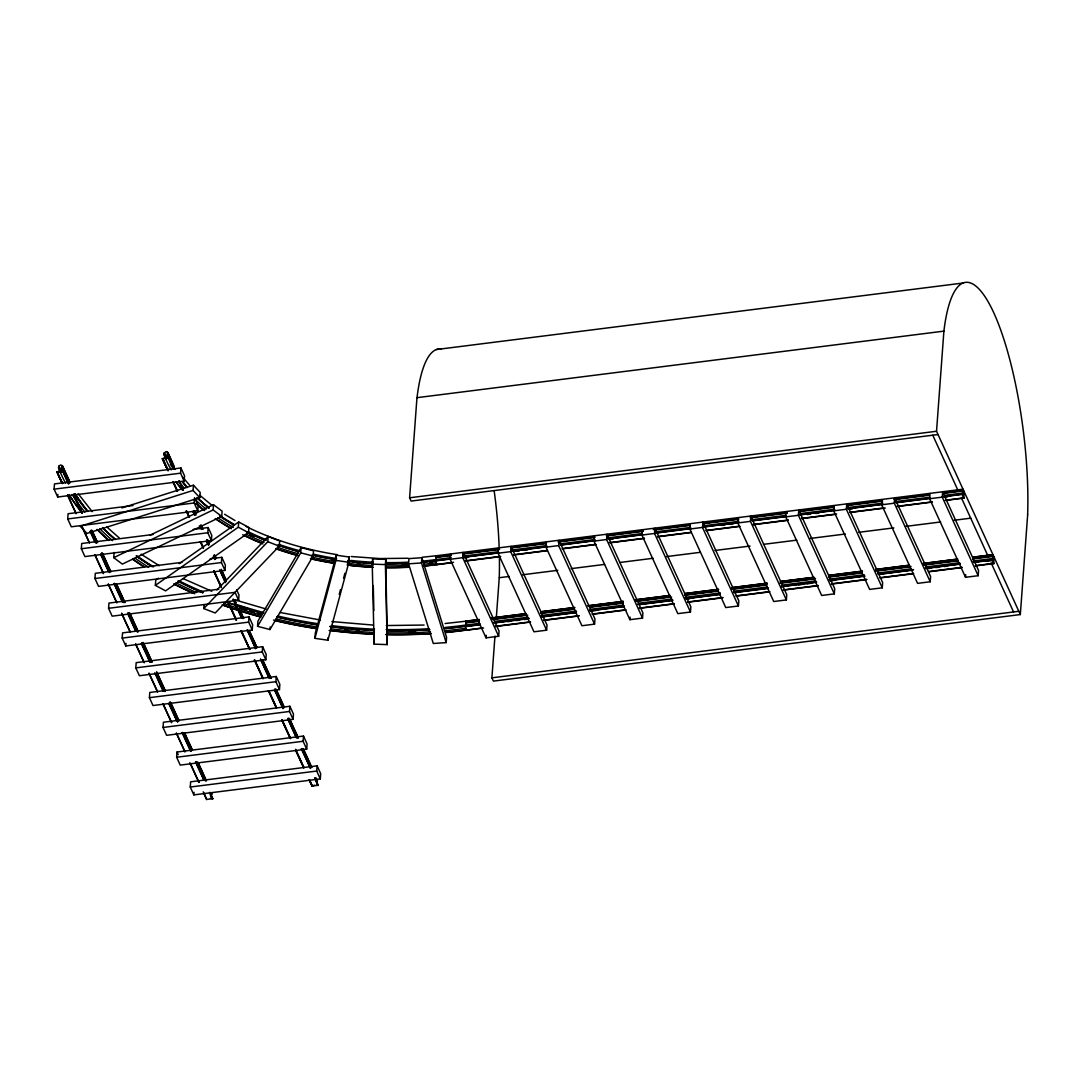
<?xml version="1.0" encoding="UTF-8"?>
<svg xmlns="http://www.w3.org/2000/svg" width="1082" height="1082" viewBox="0 0 1082 1082"><rect width="100%" height="100%" fill="white"/><g stroke="black" fill="none" stroke-linecap="round" stroke-linejoin="round"><path stroke-width="1.5" d="M452.06 562.721L436.952 564.669L435.262 560.665A212.735 128.92 4.2 0 1 423.035 562.113A212.572 128.826 4.2 0 0 435.221 560.719L450.315 558.758M963.9 498.166C960.667 493.879 963.913 494.109 963.021 489.186L435.951 555.81L436.06 561.098M972.88 557.189L992.951 554.66C993.831 559.597 990.598 559.34 993.831 563.627M963.927 498.139L963.927 491.16M993.844 563.614L993.858 556.635M59.889 468.858C57.617 466.667 60.362 467.843 59.794 470.102A1.691 1.271 -25.2 0 1 58.969 471.319C51.449 473.24 68.707 471.143 61.295 471.022A1.691 1.271 -24.6 0 1 60.633 469.994C63.879 466.869 60.808 461.906 58.414 467.586L59.821 470.656M168.17 470.291A219.051 132.734 4.2 0 1 162.368 458.754L164.356 458.011A1.691 1.271 -25.2 0 0 165.181 456.793L165.289 455.076L164.018 454.44M54.1 489.159L54.479 483.925L180.951 467.965L184.535 475.823L184.156 481.044L57.698 497.017L54.1 489.159L180.559 473.186L184.156 481.044M57.698 497.017L57.887 494.393M197.776 510.826L194.178 502.968L194.557 497.747L198.155 505.605L197.776 510.826L71.304 526.799L67.72 518.941L68.098 513.72L132.991 505.524M193.205 529.423L208.177 527.543L211.774 535.387L211.382 540.621L84.923 556.581L81.326 548.736L81.718 543.502L153.265 534.467M210.151 558.799L221.796 557.325L225.381 565.183L225.002 570.403L98.543 586.376L94.946 578.518L95.324 573.298L181.857 562.37M236.606 589.731L239 594.965L238.622 600.199L112.149 616.158L108.565 608.3L108.944 603.08L218.767 589.217M150.263 535.09L213.506 504.726L222.108 511.164L221.729 516.385L122.347 564.101L113.745 557.663L114.124 552.442M122.185 638.096L122.564 632.875L249.022 616.902L252.62 624.76L252.228 629.981L125.769 645.954L122.185 638.096L248.644 622.123L252.228 629.981M125.769 645.954L125.958 643.344M135.791 667.878L136.183 662.657L262.642 646.684L266.24 654.542L265.847 659.763L139.389 675.736L135.791 667.878L262.263 651.919L265.847 659.763M179.26 563.654L238.703 521.97L248.901 527.489L248.522 532.709L165.573 590.88L155.362 585.362L155.754 580.141L158.513 578.194M149.411 697.674L149.789 692.453L276.262 676.48L279.846 684.338L279.467 689.559L152.995 705.532L149.411 697.674L275.869 681.701L279.467 689.559M174.161 469.101A212.735 128.92 4.2 0 1 168.481 457.835L166.682 457.713A1.691 1.271 -24.6 0 1 166.019 456.685C169.157 453.426 166.642 448.489 163.801 454.278L165.898 458.89M180.559 473.186L180.951 467.965M163.03 727.456L163.409 722.235L289.868 706.262L293.465 714.12L293.087 719.341L166.614 735.314L163.03 727.456L289.489 711.483L293.087 719.341M193.056 490.457L80.244 526.271L86.993 533.44L199.805 497.639L193.056 490.457L193.448 485.236L121.941 507.931M176.636 757.251L177.029 752.017L303.487 736.058L307.085 743.916L306.693 749.136L180.234 765.109L176.636 757.251L303.109 741.278L306.693 749.136M199.805 497.639L200.197 492.405L193.448 485.236M211.382 540.621L207.798 532.763L208.177 527.543M190.256 787.033L190.635 781.813L317.107 765.84L320.691 773.698L320.313 778.918L193.854 794.891L190.256 787.033L316.715 771.06L320.313 778.918M216.941 589.961L268.174 536.483L279.656 540.905L279.264 546.139L215.237 612.98L203.754 608.557L204.038 604.635M221.729 516.385L213.127 509.947L213.506 504.726M193.854 794.891L194.043 792.281M225.002 570.403L221.418 562.545L221.796 557.325M155.362 585.362L238.324 527.191L238.703 521.97M248.644 622.123L249.022 616.902M257.557 626.343L257.949 621.122L301.121 547.614L313.537 550.819L313.144 556.04L269.986 629.548L257.557 626.343L300.728 552.834L301.121 547.614M203.754 608.557L267.795 541.703L268.174 536.483M262.263 651.919L262.642 646.684M269.986 629.548L270.175 626.924M275.869 681.701L276.262 676.48M289.489 711.483L289.868 706.262M303.109 741.278L303.487 736.058M314.93 638.339L315.308 633.119L336.299 555.188L349.283 557.054L348.891 562.288L327.914 640.219L314.93 638.339L335.92 560.408L336.299 555.188M316.715 771.06L317.107 765.84M316.066 781.867L317.418 781.109L317.134 779.54M327.914 640.219L328.103 637.609M372.249 564.114L372.641 558.88L385.787 559.38L387.261 644.615L374.115 644.128L372.249 564.114L385.395 564.601L387.261 644.615M374.115 644.128L374.304 630.563M385.395 564.601L385.787 559.38M938.04 434.531L411.106 501.061L409.605 497.788L416.962 397.676L943.896 331.133A154.807 38.871 82.8 0 1 993.858 312.955A154.807 38.871 82.8 0 1 1027.643 514.356M408.577 563.844L408.955 558.61L421.872 557.717L446.582 637.366L446.19 642.6L433.287 643.492L408.577 563.844L421.493 562.938L446.19 642.6M421.493 562.938L421.872 557.717M498.667 636.257L462.758 557.69L463.137 552.469L499.045 631.036L498.667 636.257L486.021 637.853L450.112 559.286L450.491 554.065M483.6 628.033L466.869 630.143C463.786 626.018 466.829 626.221 465.95 621.109L479.394 619.499M486.021 637.853L486.21 635.242M546.613 630.197L510.704 551.644L511.083 546.41L546.992 624.977L546.613 630.197L533.967 631.793L498.058 553.24L498.437 548.006M1027.684 514.45L1020.326 614.562L493.392 681.105L491.904 677.832L494.961 636.121M496.313 617.754L499.248 577.707A149.032 37.424 82.8 0 0 499.397 556.716M594.559 624.138L558.65 545.585L559.042 540.364L594.951 618.918L594.559 624.138L581.913 625.748L546.004 547.181L546.396 541.96M642.519 618.092L606.61 539.526L606.988 534.305L642.897 612.872L642.519 618.092L629.873 619.688L593.964 541.122L594.343 535.901M629.873 619.688L630.062 617.078M690.465 612.033L654.556 533.467L654.935 528.246L690.843 606.813L690.465 612.033L677.819 613.629L641.91 535.063L642.289 529.842M738.411 605.974L702.502 527.421L702.894 522.187L738.803 600.753L738.411 605.974L725.765 607.57L689.856 529.017L690.248 523.796M786.371 599.928L750.462 521.362L750.84 516.141L786.749 594.694L786.371 599.928L773.725 601.524L737.816 522.958L738.194 517.737M834.317 593.869L798.408 515.303L798.8 510.082L834.709 588.649L834.317 593.869L821.671 595.465L785.762 516.898L786.141 511.678M882.276 587.81L846.354 509.257L846.746 504.023L882.655 582.589L882.276 587.81L869.63 589.406L833.708 510.853L834.1 505.619M930.222 581.764L894.314 503.198L894.692 497.977L930.601 576.53L930.222 581.764L917.577 583.36L881.668 504.794L882.046 499.573M978.169 575.705L942.26 497.138L942.652 491.918L978.561 570.485L978.169 575.705L965.523 577.301L929.614 498.734L930.006 493.514M1020.326 614.562L936.539 431.258L943.896 331.133M965.523 577.301L965.712 574.691M61.999 482.937L57.116 471.914A326.805 198.047 4.2 0 0 62.648 483.424M435.951 555.81L422.196 557.244M203.916 793.092L206.581 799.463L212.87 798.597L210.909 798.367A1.691 1.271 -24.6 0 1 210.408 797.948M314.307 785.099A1.691 1.271 -24.6 0 1 313.983 785.356L311.954 786.087L318.257 785.289L315.444 779.148M339.221 594.41L340.532 589.528M343.589 578.167L344.901 573.298M347.971 561.937L349.283 557.054M210.395 795.622L212.045 794.418L211.747 792.849M168.332 470.129A218.889 132.653 4.2 0 1 162.516 458.606L167.385 469.629M212.789 798.732L209.922 792.335M113.745 557.663L213.127 509.947M318.094 785.451L314.578 777.769M162.408 458.633L168.116 470.886M436.479 349.527L963.413 282.984M58.631 467.749L60.119 470.819M162.476 458.863L168.63 457.889L173.391 468.871M67.72 518.941L194.178 502.968M409.605 497.788L936.539 431.258M81.326 548.736L207.798 532.763M94.946 578.518L221.418 562.545M435.857 557.108L450.91 555.201M462.623 553.727L499.424 549.074M511.123 547.6L546.261 543.164M559.637 541.473L594.775 537.037M606.475 535.549L643.276 530.91M653.312 529.639L690.113 524.986M703.503 523.309L738.627 518.873M750.34 517.385L787.141 512.746M798.854 511.259L833.979 506.822M847.368 505.132L882.493 500.695M894.205 499.221L929.33 494.785M942.72 493.094L962.791 490.565M435.911 557.446L450.991 555.593M462.677 554.065L499.492 549.467M511.177 547.938L546.329 543.556M558.028 542.028L594.843 537.429M606.529 535.901L643.357 531.303M655.043 529.774L690.194 525.392M703.557 523.647L738.708 519.265M750.394 517.737L787.223 513.139M798.908 511.61L834.06 507.228M847.422 505.483L882.574 501.101M894.259 499.573L929.411 495.177M942.76 493.446L962.858 490.958M451.248 557.649L436.195 559.543A215.386 130.516 4.2 0 1 422.291 561.152M462.961 556.175L498.085 551.739M511.475 550.048L546.599 545.612M559.976 543.921L595.114 539.485M606.826 537.997L641.951 533.561M655.327 531.871L690.465 527.434M703.841 525.744L738.965 521.308M750.678 519.833L785.816 515.397M800.869 513.504L834.317 509.27M847.706 507.58L882.831 503.144M894.543 501.669L929.668 497.233M944.721 495.326L963.129 493.013M960.018 493.96L963.372 493.527M465.314 556.905L498.829 552.645M512.165 550.995L547.343 546.518M560.665 544.868L594.18 540.594M609.18 538.741L642.694 534.467M656.017 532.831L691.195 528.341M704.531 526.704L738.046 522.43M753.045 520.577L786.546 516.303M799.882 514.667L835.061 510.177M848.396 508.54L881.898 504.266M895.233 502.616L930.412 498.139M943.747 496.489L962.196 494.122M435.248 560.949L450.301 559.042M464.543 557.216L498.816 552.916M512.192 551.225L547.316 546.789M560.706 545.098L595.019 540.73M608.395 539.039L642.667 534.751M656.057 533.061L691.182 528.625M703.746 527.002L738.884 522.565M752.261 520.875L786.533 516.587M799.909 514.897L835.047 510.461M847.612 508.838L882.736 504.401M896.937 502.643L930.398 498.423M943.774 496.733L963.034 494.258M450.112 559.286L462.758 557.69M498.058 553.24L510.704 551.644M546.004 547.181L558.65 545.585M593.964 541.122L606.61 539.526M641.91 535.063L654.556 533.467M689.856 529.017L702.502 527.421M737.816 522.958L750.462 521.362M785.762 516.898L798.408 515.303M833.708 510.853L846.354 509.257M881.668 504.794L894.314 503.198M929.614 498.734L942.26 497.138M464.246 557.879L467.6 557.446M516.1 551.32L519.455 550.9M524.472 550.265L527.813 549.845M609.788 539.499L613.129 539.079M721.856 525.338L725.211 524.919M730.228 524.283L733.569 523.864M807.172 514.572L810.513 514.153M815.544 513.517L818.885 513.084M848.991 509.284L852.346 508.865M944.343 497.247L947.683 496.827M436.844 564.452L453.574 562.329M465.274 560.855L500.533 556.364M513.788 554.728L547.37 550.454M562.302 548.601L595.884 544.327M609.139 542.691L644.399 538.2M657.653 536.564L691.236 532.29M706.167 530.437L739.75 526.163M753.004 524.527L788.251 520.036M801.519 518.4L836.643 513.964M850.019 512.273L883.602 507.985M896.87 506.349L932.116 501.859M945.37 500.222L963.9 497.855M465.382 561.085L500.56 556.594M513.896 554.958L547.397 550.684M562.41 548.831L595.912 544.557M610.911 542.704L644.426 538.43M657.761 536.794L691.263 532.52M706.262 530.667L739.777 526.393M753.113 524.743L788.291 520.266M801.613 518.616L835.128 514.356M850.127 512.489L885.306 508.013M896.964 506.579L932.143 502.102M945.479 500.452L963.927 498.085M108.565 608.3L235.024 592.341L238.622 600.199M499.248 577.707L509.284 576.449M522.66 574.758L557.771 570.322M571.147 568.632L604.595 564.412M619.634 562.505L653.082 558.285M666.458 556.594L699.892 552.375M714.945 550.481L750.056 546.045M763.432 544.354L796.866 540.134M810.242 538.444L845.353 534.008M858.729 532.317L893.84 527.881M905.553 526.407L940.664 521.97M954.04 520.28L970.757 518.17M491.106 618.025L526.231 613.589M541.284 611.695L574.745 607.462M588.135 605.771L623.259 601.335M634.972 599.861L670.096 595.425M685.149 593.518L718.61 589.298M731.987 587.607L767.124 583.171M780.501 581.48L813.962 577.261M829.015 575.353L862.476 571.134M875.852 569.443L909.313 565.21M922.689 563.519L957.813 559.083L924.217 563.397M465.869 621.284L479.258 619.594M490.971 618.106L526.095 613.67M541.149 611.776L574.61 607.543M587.986 605.852L623.11 601.416M636.5 599.739L669.961 595.506M685.014 593.612L718.462 589.379M731.851 587.688L766.976 583.252M780.365 581.561L813.813 577.342M828.866 575.435L862.327 571.215M875.703 569.524L909.164 565.304M972.732 557.271L992.803 554.741M465.774 622.569L479.164 620.879M492.54 619.188L526.001 614.968M541.054 613.061L574.515 608.841M589.568 606.934L623.016 602.715M636.405 601.024L669.866 596.804M684.92 594.897L718.367 590.677M731.757 588.987L766.881 584.551M780.271 582.86L815.395 578.424M828.771 576.733L862.232 572.5M875.608 570.809L910.746 566.373M924.123 564.696L957.584 560.462M972.637 558.569L992.708 556.026M465.828 622.921L479.231 621.271M492.594 619.54L527.745 615.144M541.108 613.413L574.583 609.234M589.622 607.286L623.097 603.107M636.459 601.376L671.611 596.98M684.974 595.249L718.448 591.07M733.474 589.122L766.962 584.943M780.325 583.198L815.476 578.816M828.826 577.071L862.313 572.905M877.34 570.944L910.814 566.779M924.177 565.034L957.665 560.855M972.691 558.907L992.789 556.418M479.502 623.327L466.126 625.017A323.302 195.91 4.2 0 1 445.257 627.425M494.555 621.42L528.016 617.2M541.392 615.509L576.53 611.073M589.906 609.382L623.367 605.163M638.421 603.256L671.868 599.036M685.258 597.345L720.382 592.909M733.772 591.218L767.219 586.999M782.272 585.091L815.733 580.872M829.123 579.181L864.248 574.745M877.624 573.054L911.085 568.821M926.138 566.927L959.599 562.694M972.975 561.017L993.046 558.474M480.246 624.233L465.138 626.18A320.488 194.219 4.2 0 1 444.418 628.588A320.651 194.3 4.2 0 0 465.192 626.14M493.568 622.596L528.76 618.106M542.082 616.47L575.597 612.196M590.596 610.343L624.098 606.069M637.487 604.378L672.612 599.942M685.947 598.292L719.449 594.032M734.462 592.165L767.963 587.905M781.299 586.255L816.477 581.778M829.813 580.128L863.314 575.854M878.313 574.001L913.451 569.565M925.151 568.091L960.343 563.6M973.665 561.964L992.126 559.597M465.165 626.41L480.219 624.517M494.46 622.677L528.733 618.39M542.123 616.699L576.436 612.331M589.812 610.64L624.084 606.353M639.137 604.446L672.598 600.226M685.974 598.535L720.287 594.167M733.677 592.476L767.949 588.175M781.326 586.485L816.45 582.048M829.84 580.358L864.153 575.989M878.354 574.231L913.478 569.795M925.191 568.321L960.316 563.884M973.705 562.194L992.965 559.732M465.274 626.64L480.327 624.733M495.38 622.84L528.841 618.62M542.217 616.929L575.678 612.696M590.731 610.803L624.192 606.569M639.246 604.676L672.693 600.442M686.083 598.752L719.544 594.532M734.597 592.625L768.044 588.405M781.434 586.715L816.558 582.278M829.948 580.588L865.073 576.151M878.449 574.461L911.91 570.241M925.286 568.55L960.424 564.114M973.8 562.424L992.208 560.097M507.553 621.65L510.907 621.23M515.925 620.595L519.265 620.175M524.283 619.54L527.624 619.12M591.191 611.087L596.209 610.451M686.543 599.049L689.897 598.63M798.624 584.902L801.965 584.469M806.983 583.834L810.337 583.414M830.408 580.885L835.426 580.25M927.423 568.632L930.777 568.212M935.795 567.577L939.135 567.157M944.153 566.522L947.507 566.089M987.65 561.031L992.667 560.395M481.95 627.966L466.924 630.022A326.953 198.128 4.2 0 1 445.879 632.51M495.326 626.275L530.464 621.839M543.84 620.148L578.965 615.712M592.354 614.021L625.802 609.788M639.192 608.098L674.316 603.661M687.706 601.971L722.83 597.534M736.206 595.857L769.667 591.624M784.721 589.731L818.181 585.497M831.558 583.807L866.696 579.37M880.072 577.68L913.533 573.46M928.586 571.553L962.047 567.333M975.423 565.643L993.831 563.316M495.313 626.546L530.491 622.069M543.813 620.419L579.005 615.942M592.327 614.292L625.842 610.032M639.164 608.382L674.357 603.905M687.679 602.255L722.857 597.778M736.193 596.128L769.694 591.854M783.084 590.163L818.208 585.727M831.544 584.091L866.723 579.6M880.058 577.964L913.56 573.69M928.559 571.837L962.074 567.563M975.409 565.927L993.858 563.546M491.904 677.832L1018.838 611.289M445.162 623.516L466.017 621.19M408.185 558.258L379.755 558.555L351.244 556.527M424.076 625.044L386.274 625.545M373.06 625.071L331.863 621.582M316.296 785.059L318.257 785.289M312.022 786.195L309.141 779.946M320.421 620.054L280.211 612.493M335.92 560.408L348.891 562.288M337.097 554.66C305.651 549.737 274.733 540.702 246.182 526.515M300.728 552.834L313.144 556.04M266.104 609.004L235.484 600.037M267.795 541.703L279.264 546.139M211.788 591.272L183.291 578.667M165.073 454.697L164.099 454.44L165.505 457.51M238.324 527.191L248.522 532.709M235.037 520.564L224.61 514.261M159.284 565.724L141.147 554.227M212.167 505.497L199.656 495.137M106.726 526.866L119.331 538.024M182.912 477.365L189.675 485.318M92.254 511.678L78.215 493.744M932.765 435.194L958.057 490.525M961.573 498.207L987.568 555.08M991.085 562.775L1013.563 611.952M167.899 452.479L174.216 466.315M194.584 510.88L195.991 513.95M200.914 524.716L203.024 529.328M207.933 540.08L209.34 543.15M214.966 555.445L216.359 558.528M221.283 569.281L226.206 580.033M240.245 610.775L243.761 618.458M249.387 630.752L257.11 647.658M262.723 659.952L271.163 678.4M276.072 689.153L284.498 707.587M289.421 718.353L297.848 736.788M303.474 749.082L311.9 767.53M167.507 452.195L172.43 462.947M194.205 510.596L195.612 513.666M201.225 525.96L202.632 529.03M214.574 555.161L215.981 558.231M221.594 570.525L225.813 579.749M240.569 612.02L243.369 618.174M249.699 631.996L256.718 647.374M262.344 659.668L270.77 678.103M276.397 690.397L284.12 707.303M289.733 719.598L298.172 738.046M303.785 750.34L311.508 767.246M167.805 453.777L174.824 469.142M193.786 510.636L195.896 515.248M200.819 526.001L202.226 529.071M207.135 539.837L209.245 544.449M214.168 555.201L215.575 558.271M221.188 570.566L226.111 581.332M234.537 599.766L235.944 602.85M238.743 608.99L242.963 618.214M248.59 630.508L256.312 647.415M261.925 659.709L270.365 678.144M275.978 690.438L283.7 707.344M289.327 719.638L297.753 738.086M302.676 748.839L311.102 767.287M316.025 778.039L317.418 781.109M174.567 469.372L167.548 454.007L174.5 469.385M193.543 510.866L194.949 513.936L193.462 510.866M201.969 529.301L200.562 526.231L201.888 529.314M206.892 540.067L208.285 543.137L206.811 540.067M215.318 558.501L213.911 555.431L215.237 558.515M220.931 570.796L225.854 581.561M234.28 599.996L235.687 603.066L234.199 600.01M238.5 609.22L242.706 618.444M248.333 630.738L255.352 646.103L248.251 630.738M261.682 659.939L270.108 678.373M275.017 689.139L283.457 707.574M288.367 718.34L296.806 736.774M302.419 749.069L310.845 767.517M315.768 778.269L317.175 781.339L315.687 778.283M220.85 570.809L225.773 581.561M238.419 609.234L242.625 618.444M261.601 659.939L270.027 678.387M274.95 689.139L283.376 707.587M288.285 718.34L296.725 736.788M302.338 749.082L310.764 767.517M173.553 468.709L168.63 457.957A212.572 128.826 4.2 0 0 174.297 469.223M179.166 481.003L183.385 490.227M193.218 511.745L194.625 514.816M206.567 540.946L207.974 544.016M213.587 556.31L214.993 559.38M219.916 570.133L225.529 582.427M233.252 599.333L241.692 617.781M247.305 630.076L255.731 648.51M260.654 659.276L269.08 677.711M274.706 690.005L283.132 708.453M288.042 719.205L296.482 737.654M302.094 749.948L310.52 768.382M179.03 480.881L183.25 490.105M193.083 511.624L194.462 514.978M199.386 525.73L200.779 528.8M206.419 540.824L208.528 545.423M213.452 556.189L214.831 559.543M219.768 570.025L225.367 582.589M233.117 599.212L241.529 617.944M247.169 629.954L255.582 648.673M260.519 659.154L268.918 677.873M274.558 689.883L282.97 708.615M287.907 719.084L296.319 737.816M301.242 748.568L310.385 768.274M167.521 458.511L166.114 455.441A215.386 130.516 4.2 0 0 167.399 458.308M166.439 457.213L164.126 452.682L165.992 457.591M162.841 458.822L167.751 469.574M173.377 481.869L177.583 491.093M186.726 511.069L189.526 517.223M200.765 541.812L203.578 547.952M214.114 571.012L221.147 586.376M228.167 601.741L236.593 620.189M241.516 630.941L249.942 649.389M254.865 660.142L263.291 678.59M268.904 690.884L276.64 707.79M282.253 720.085L290.679 738.519M295.602 749.285L304.028 767.72M309.655 780.014L312.455 786.168M173.025 481.639L177.245 490.863M186.375 510.839L189.188 516.993M200.427 541.582L203.24 547.722M213.776 570.782L221.499 587.675M227.815 601.511L236.255 619.959M241.164 630.711L249.59 649.159M254.513 659.912L262.94 678.346M268.566 690.654L276.289 707.547M281.915 719.841L290.341 738.289M295.954 750.583L303.69 767.49M309.303 779.784L312.116 785.924M172.877 481.801L177.218 491.147M186.212 511.002L189.161 517.264M200.265 541.73L203.213 548.006M213.614 570.931L220.782 586.43M227.666 601.673L236.092 620.108M241.002 630.874L249.577 649.43M254.351 660.074L262.926 678.63M268.404 690.803L276.275 707.831M281.753 720.003L290.314 738.573M295.805 750.746L303.663 767.774M62.513 465.787L70.235 482.694M92.011 530.342L97.637 542.637M102.547 553.389L110.973 571.837M116.599 584.131L125.025 602.566M129.948 613.318L138.374 631.766M143.297 642.519L151.723 660.967M156.633 671.719L165.073 690.167M170.686 702.461L179.112 720.896M184.738 733.19L192.461 750.097M198.087 762.391L206.513 780.839M62.12 465.503L69.153 480.868M92.335 531.587L96.541 540.811M102.168 553.105L110.594 571.539M116.207 583.834L124.646 602.282M129.556 613.034L137.996 631.482M143.608 643.776L152.035 662.211M157.661 674.505L165.384 691.412M170.307 702.177L178.733 720.612M184.346 732.906L192.082 749.812M198.398 763.649L206.121 780.555M62.418 467.086L69.437 482.45M91.213 530.085L96.839 542.38M101.749 553.145L110.188 571.58M115.801 583.874L124.227 602.322M129.15 613.075L137.576 631.523M143.203 643.817L151.629 662.252M156.538 673.018L164.978 691.452M169.888 702.218L178.314 720.653M183.94 732.947L191.663 749.853M197.289 762.147L205.715 780.595M62.161 467.302L69.18 482.68L62.08 467.316M150.669 660.953L142.242 642.505L150.587 660.953M197.032 762.377L205.458 780.825L196.951 762.391M68.869 483.559L63.108 471.143A320.651 194.3 4.2 0 0 68.531 482.504M73.644 494.19L82.205 512.76M90.496 531.073L96.122 543.367M101.032 554.133L109.471 572.567M114.381 583.32L122.956 601.89M127.865 612.642L136.305 631.09M141.783 643.263L150.344 661.819M155.835 674.005L163.693 691.019M169.171 703.192L177.746 721.762M182.52 732.392L191.095 750.962M195.869 761.593L204.444 780.163M63.081 471.414L68.707 483.708M73.617 494.474L82.056 512.909M90.482 531.357L95.392 542.109M101.018 554.403L108.741 571.31M114.367 583.604L122.793 602.052M128.42 614.346L136.143 631.252M141.756 643.547L150.195 661.981M155.808 674.275L163.531 691.182M169.157 703.476L177.583 721.924M182.506 732.676L190.932 751.124M195.856 761.877L204.282 780.325M209.894 792.619L212.708 798.759M62.715 471.468L68.342 483.762M73.251 494.515L81.691 512.963M90.117 531.397L95.027 542.163M100.653 554.457L108.376 571.364M114.002 583.658L122.428 602.092M128.041 614.387L135.777 631.293M141.39 643.587L149.83 662.035M154.74 672.788L163.166 691.236M168.792 703.53L176.515 720.423M182.141 732.73L190.567 751.165M195.49 761.917L203.916 780.365M209.529 792.66L212.343 798.814M62.134 471.82L60.727 468.749A323.302 195.91 4.2 0 0 61.985 471.617M60.349 468.979L58.739 465.99L59.916 469.372M57.103 471.901L62.026 482.653M67.639 494.947L76.078 513.395M82.394 527.218L89.414 542.596M95.04 554.89L103.466 573.325M108.389 584.091L116.815 602.525M121.725 613.278L130.165 631.726M135.777 644.02L144.204 662.468M149.127 673.22L157.553 691.655M163.179 703.949L171.605 722.397M176.528 733.15L184.954 751.598M190.567 763.892L199.007 782.34M67.49 495.11L76.051 513.666M82.232 527.38L89.4 542.866M94.878 555.039L103.453 573.609M108.227 584.239L116.788 602.809M121.576 613.44L130.138 632.01M135.615 644.182L144.19 662.739M148.964 673.383L157.539 691.939M163.017 704.112L171.592 722.681M176.366 733.312L184.927 751.882M189.85 762.634L198.845 782.489M203.2 791.835L206.703 799.517M177.029 752.017L178.219 754.641M372.641 558.88L372.749 563.884M373.263 585.551L373.845 610.559M417.003 397.784A154.807 38.871 82.8 0 1 441.172 349.013M494.231 491.363A149.032 37.424 82.8 0 1 499.181 548.236M408.185 562.18A215.386 130.516 4.2 0 1 385.963 562.613M373.182 562.234A215.386 130.516 4.2 0 1 350.866 560.435M336.624 558.555A215.386 130.516 4.2 0 1 313.307 554.146M299.66 550.765A215.386 130.516 4.2 0 1 279.102 544.462M266.077 539.62A215.386 130.516 4.2 0 1 247.994 531.654M233.874 524.229A215.386 130.516 4.2 0 1 219.484 515.33M209.34 508.013A215.386 130.516 4.2 0 1 196.897 497.517M187.064 487.536A215.386 130.516 4.2 0 1 182.195 481.815M171.849 466.829A215.386 130.516 4.2 0 1 170.266 464.002M385.611 563.708A212.735 128.92 4.2 0 0 407.562 563.276A212.572 128.826 4.2 0 1 385.598 563.749M347.809 561.193A212.735 128.92 4.2 0 0 372.992 563.33A212.572 128.826 4.2 0 1 347.822 561.233M278.142 545.098A212.735 128.92 4.2 0 0 298.903 551.604A212.572 128.826 4.2 0 1 278.196 545.166M265.685 540.378A212.735 128.92 4.2 0 1 247.927 532.425M219.984 516.168A212.735 128.92 4.2 0 0 234.077 525.027A212.572 128.826 4.2 0 1 220.079 516.249M208.61 507.769A212.735 128.92 4.2 0 1 197.749 498.342A212.572 128.826 4.2 0 0 208.718 507.85M187.213 487.319A212.735 128.92 4.2 0 1 183.467 482.761M432.759 561.869A214.628 130.056 4.2 0 1 429.676 562.248M407.887 564.087A214.628 130.056 4.2 0 1 401.584 564.358M360.292 563.289A214.628 130.056 4.2 0 1 357.114 563.005M335.014 560.233A214.628 130.056 4.2 0 1 331.89 559.719M254.135 536.429A214.628 130.056 4.2 0 1 249.712 534.373M387.451 630.671A320.651 194.3 4.2 0 0 429.946 629.683A320.488 194.219 4.2 0 1 387.424 630.711M202.74 592.706A320.651 194.3 4.2 0 1 177.84 581.048A320.488 194.219 4.2 0 0 202.821 592.76M137.373 556.743A320.651 194.3 4.2 0 0 152.427 566.697A320.488 194.219 4.2 0 1 136.17 555.891M114.597 538.904A320.651 194.3 4.2 0 1 102.506 527.61M87.615 511.11A320.651 194.3 4.2 0 1 75.037 493.69M114.719 538.998A320.488 194.219 4.2 0 1 102.628 527.705M87.737 511.218A320.488 194.219 4.2 0 1 75.158 493.798M68.666 482.626A320.488 194.219 4.2 0 1 63.229 471.265M428.986 628.696A323.302 195.91 4.2 0 1 386.112 629.548M374.494 629.169A323.302 195.91 4.2 0 1 331.444 625.572M316.674 623.516A323.302 195.91 4.2 0 1 277.952 616.064M263.778 612.534A323.302 195.91 4.2 0 1 234.645 603.851M203.051 591.949A323.302 195.91 4.2 0 1 179.274 580.993M153.644 566.833A323.302 195.91 4.2 0 1 136.954 555.972M115.463 539.472A323.302 195.91 4.2 0 1 102.804 527.975M87.426 511.448A323.302 195.91 4.2 0 1 75.388 495.488M466.017 628.277A323.734 196.18 4.2 0 1 445.135 630.698M430.487 631.847A323.734 196.18 4.2 0 1 387.572 632.848M374.277 632.443A323.734 196.18 4.2 0 1 331.173 628.831M316.377 626.776A323.734 196.18 4.2 0 1 276.018 618.931M261.844 615.36A323.734 196.18 4.2 0 1 223.812 603.445M196.518 592.53A323.734 196.18 4.2 0 1 175.92 582.738M148.599 567.211A323.734 196.18 4.2 0 1 135.074 558.204M112.542 540.594A323.734 196.18 4.2 0 1 99.869 528.787M84.829 512.124A323.734 196.18 4.2 0 1 72.129 494.528M65.569 483.248A323.734 196.18 4.2 0 1 60.078 471.793M59.794 470.102A1.691 1.271 -24.6 0 1 58.969 471.319M431.082 633.687A326.953 198.128 4.2 0 1 386.058 634.661M374.304 634.282A326.953 198.128 4.2 0 1 329.09 630.427M315.822 628.561A326.953 198.128 4.2 0 1 275.058 620.649M260.735 617.038A326.953 198.128 4.2 0 1 222.324 605M193.232 593.301A326.953 198.128 4.2 0 1 173.945 584.077M143.744 566.738A326.953 198.128 4.2 0 1 132.694 559.299M108.755 540.486A326.953 198.128 4.2 0 1 97.123 529.585M81.934 512.76A326.953 198.128 4.2 0 1 69.113 494.974M62.486 483.586A326.953 198.128 4.2 0 1 56.981 472.063M466.856 629.846A326.805 198.047 4.2 0 1 445.852 632.28M431.069 633.457A326.805 198.047 4.2 0 1 386.058 634.417M374.318 634.052A326.805 198.047 4.2 0 1 330.794 630.414M315.863 628.331A326.805 198.047 4.2 0 1 273.516 620.04M260.803 616.808A326.805 198.047 4.2 0 1 222.405 604.784M194.841 593.761A326.805 198.047 4.2 0 1 174.053 583.874M143.865 566.535A326.805 198.047 4.2 0 1 132.816 559.096M108.89 540.297A326.805 198.047 4.2 0 1 97.272 529.396M82.083 512.584A326.805 198.047 4.2 0 1 69.275 494.812M415.596 631.239A322.544 195.45 4.2 0 1 409.023 631.428M359.413 630.238A322.544 195.45 4.2 0 1 356.1 629.995M347.836 629.278A322.544 195.45 4.2 0 1 344.536 628.967M262.304 614.076A322.544 195.45 4.2 0 1 257.651 612.804M254.554 611.925A322.544 195.45 4.2 0 1 249.956 610.586M246.899 609.666A322.544 195.45 4.2 0 1 239.311 607.286M247.967 608.652A324.167 196.437 4.2 0 1 240.326 606.285M422.913 566.238A219.051 132.734 4.2 0 0 436.966 564.615L436.939 564.398A218.889 132.653 4.2 0 1 422.886 566.008M408.563 567.279A219.051 132.734 4.2 0 1 385.963 567.725M372.965 567.333A219.051 132.734 4.2 0 1 350.257 565.521M334.176 563.343A219.051 132.734 4.2 0 1 310.493 558.758M298.172 555.688A219.051 132.734 4.2 0 1 275.802 548.763M262.953 543.921A219.051 132.734 4.2 0 1 242.666 534.779M231.264 528.679A219.051 132.734 4.2 0 1 215.359 518.765M203.308 509.852A219.051 132.734 4.2 0 1 196.045 503.698M182.628 490.2A219.051 132.734 4.2 0 1 175.947 481.99M265.753 540.445A212.572 128.826 4.2 0 1 246.574 531.776M187.335 487.414A212.572 128.826 4.2 0 1 183.602 482.87M408.55 567.049A218.889 132.653 4.2 0 1 385.963 567.495M372.979 567.103A218.889 132.653 4.2 0 1 347.052 564.912M334.216 563.113A218.889 132.653 4.2 0 1 310.548 558.528M298.226 555.458A218.889 132.653 4.2 0 1 275.883 548.547M261.655 543.137A218.889 132.653 4.2 0 1 244.234 535.292M231.372 528.476A218.889 132.653 4.2 0 1 215.48 518.562M204.593 510.569A218.889 132.653 4.2 0 1 196.18 503.509M182.763 490.024A218.889 132.653 4.2 0 1 176.095 481.815M397.202 563.113A216.251 131.044 4.2 0 1 386.003 563.154M436.1 562.816A215.818 130.787 4.2 0 1 423.725 564.263M408.036 565.453A215.818 130.787 4.2 0 1 385.76 565.886M372.965 565.494A215.818 130.787 4.2 0 1 347.417 563.33M334.757 561.558A215.818 130.787 4.2 0 1 311.427 557.041M297.78 553.605A215.818 130.787 4.2 0 1 277.262 547.194M264.076 542.217A215.818 130.787 4.2 0 1 246.06 534.143M233.374 527.421A215.818 130.787 4.2 0 1 217.712 517.642M206.162 509.122A215.818 130.787 4.2 0 1 195.152 499.559M184.467 488.374A215.818 130.787 4.2 0 1 178.882 481.422M171.226 469.899A215.818 130.787 4.2 0 1 165.465 458.484M165.181 456.793A1.691 1.271 -24.6 0 1 164.356 458.011M96.582 542.609L92.362 533.385L96.501 542.623M109.228 570.282L101.505 553.375L109.147 570.282M123.984 602.552L115.544 584.104L123.903 602.552M137.319 631.753L128.893 613.305L137.238 631.753M164.018 690.154L156.295 673.247L163.937 690.154M178.07 720.883L169.631 702.448L177.989 720.896M191.419 750.083L183.683 733.177L191.338 750.097M312.346 554.998A212.735 128.92 4.2 0 0 335.339 559.448A212.572 128.826 4.2 0 1 312.387 555.052M329.956 626.492A320.651 194.3 4.2 0 0 374.277 630.265A320.488 194.219 4.2 0 1 329.956 626.532M276.965 616.889A320.651 194.3 4.2 0 0 316.931 624.666A320.488 194.219 4.2 0 1 277.006 616.943M226.003 601.822A320.651 194.3 4.2 0 0 262.926 613.359A320.488 194.219 4.2 0 1 226.057 601.876"/></g></svg>
